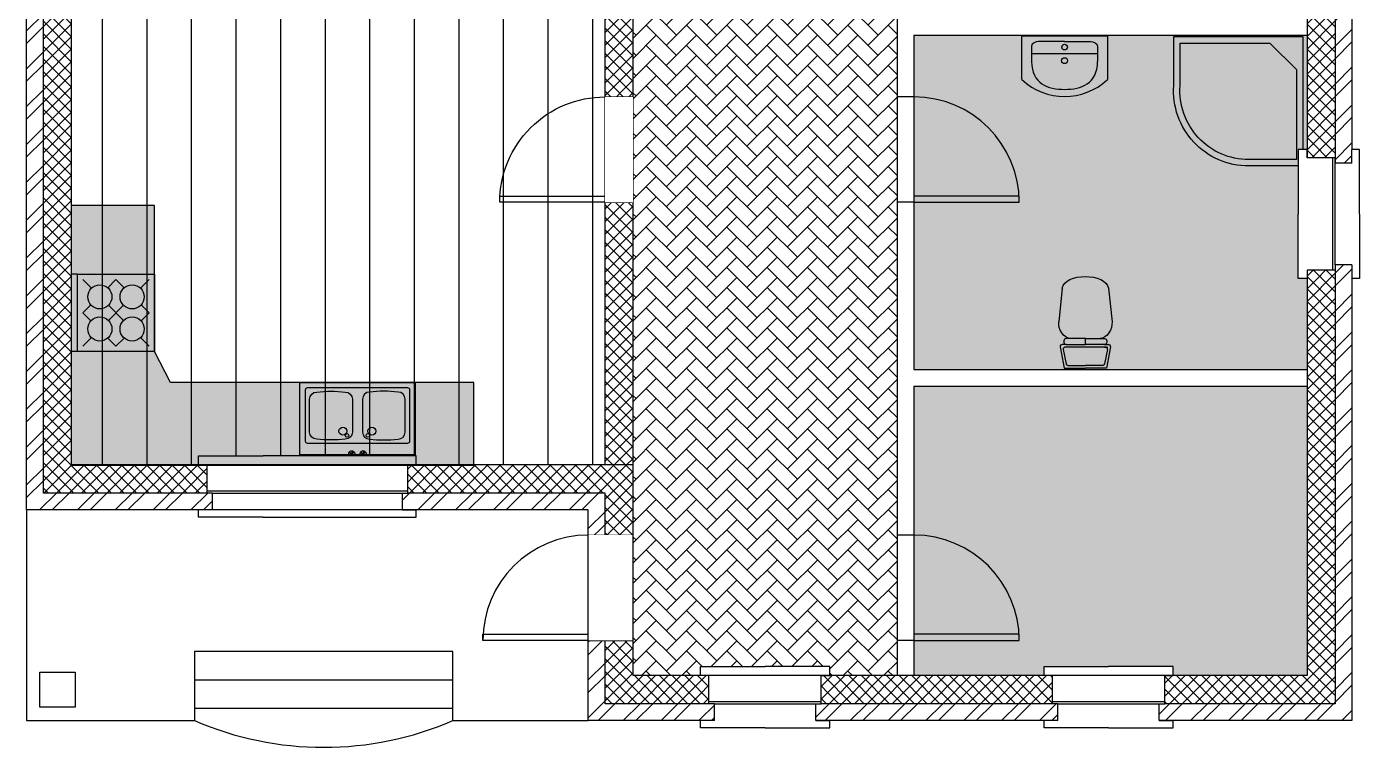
# Model space of a CAD drawing. Header units: millimetres. Extents: x -28758 to 16347, y -13837 to 46502.
# Drawn here: x -27758 to -18265, y 34181 to 39311 of the extents above; entities that cross this region are included whole.
import ezdxf

# ---------------------------------------------------------------- set-up
doc = ezdxf.new("R2010")
doc.units = ezdxf.units.MM
doc.set_wipeout_variables(frame=1)
for name, color, linetype in [('Мебель', 10, 'Continuous'), ('Окна и двери', 94, 'Continuous'), ('Перегородки', 10, 'Continuous'), ('Стены_внут', 172, 'Continuous'), ('Стены_наруж', 184, 'Continuous'), ('ШТ_полы', 184, 'Continuous'), ('ШТ_стен', 184, 'Continuous')]:
    doc.layers.add(name, color=color, linetype=linetype)
pattern_1 = [(45, (-29729.27346619213, 26533.51627599459), (-44.90128060534576, 44.90128060534577), []), (135, (-29729.27346619213, 26533.51627599459), (-44.90128060534577, -44.90128060534576), [])]

# ---------------------------------------------------------------- blocks, each defined once
blk = doc.blocks.new('*U19')
blk.add_wipeout([(-98.88372180709848, 383.97653888373964), (-98.88372180709848, 319.9999999999992), (-39.10177425999433, 319.9999999999992), (-39.10177425999433, 119.9999999999992), (0, 119.9999999999992), (0, -1.1368683772161603e-13), (-98.88372180709848, -1.1368683772161603e-13), (-98.88372180709848, -52.56769496802099), (820.6801732871102, -52.56769496802099), (820.6801732871102, -1.1368683772161603e-13), (721.7964514800117, -9.094947017729282e-13), (721.7964514800117, 119.9999999999992), (760.898225740006, 119.9999999999992), (760.898225740006, 319.9999999999992), (820.6801732871102, 319.9999999999992), (820.6801732871102, 383.97653888373964)])
at = {"layer": 'Окна и двери'}
for p, q in [((-98.88372180709848, 383.9765388837395), (360.8982257400057, 383.9765388837395)), ((-98.88372180709848, 319.9999999999991), (-98.88372180709848, 383.9765388837395)), ((820.6801732871099, 383.9765388837395), (360.8982257400057, 383.9765388837395)), ((820.6801732871099, 319.9999999999991), (820.6801732871099, 383.9765388837395)), ((-98.88372180709848, -52.56769496802099), (-98.88372180709848, 0)), ((820.6801732871099, -52.56769496802099), (820.6801732871099, 0)), ((360.8982257400057, -52.56769496802099), (-98.88372180709848, -52.56769496802099)), ((360.8982257400057, -52.56769496802099), (820.6801732871099, -52.56769496802099))]:
    blk.add_line(p, q, dxfattribs=at)
for points in [[(-39.10177425999427, 319.9999999999991), (-98.88372180709848, 319.9999999999991)], [(0, -9.094947017729282e-13), (0, 119.9999999999991), (-39.10177425999427, 119.9999999999991), (-39.10177425999427, 319.9999999999991)], [(721.7964514800115, -9.094947017729282e-13), (721.7964514800115, 119.9999999999991), (760.8982257400057, 119.9999999999991), (760.8982257400057, 319.9999999999991)], [(760.8982257400057, 319.9999999999991), (820.6801732871099, 319.9999999999991)], [(-39.10177425999427, 136.0854573874958), (760.8982257400057, 136.0854573874958)], [(0, 119.9999999999991), (721.7964514800115, 119.9999999999991)], [(0, 0), (-98.88372180709848, 0)], [(721.7964514800115, 0), (820.6801732871099, 0)]]:
    blk.add_lwpolyline(points, dxfattribs=at)
blk = doc.blocks.new('*U20')
blk.add_wipeout([(-98.88372180709848, 383.97653888373907), (-98.88372180709848, 319.99999999999864), (-39.10177425999427, 319.99999999999864), (-39.10177425999427, 119.99999999999864), (-1.1368683772161603e-13, 119.99999999999864), (-1.1368683772161603e-13, -4.547473508864641e-13), (-98.88372180709848, -4.547473508864641e-13), (-98.88372180709848, -52.56769496802144), (1451.1162781929015, -52.56769496802144), (1451.1162781929015, -4.547473508864641e-13), (1352.2325563858028, -1.1368683772161603e-12), (1352.2325563858028, 119.99999999999864), (1391.3343306457973, 119.99999999999864), (1391.3343306457973, 319.99999999999864), (1451.1162781929015, 319.99999999999864), (1451.1162781929015, 383.97653888373907)])
at = {"layer": 'Окна и двери'}
for p, q in [((-98.88372180709848, 383.9765388837395), (360.8982257400057, 383.9765388837395)), ((-98.88372180709848, 319.9999999999991), (-98.88372180709848, 383.9765388837395)), ((1451.116278192902, 383.9765388837395), (360.8982257400057, 383.9765388837395)), ((1451.116278192902, 319.9999999999991), (1451.116278192902, 383.9765388837395)), ((-98.88372180709848, -52.56769496802099), (-98.88372180709848, 0)), ((1451.116278192902, -52.56769496802099), (1451.116278192902, 0)), ((360.8982257400057, -52.56769496802099), (-98.88372180709848, -52.56769496802099)), ((360.8982257400057, -52.56769496802099), (1451.116278192902, -52.56769496802099))]:
    blk.add_line(p, q, dxfattribs=at)
for points in [[(-39.10177425999427, 319.9999999999991), (-98.88372180709848, 319.9999999999991)], [(0, -9.094947017729282e-13), (0, 119.9999999999991), (-39.10177425999427, 119.9999999999991), (-39.10177425999427, 319.9999999999991)], [(1352.232556385803, -9.094947017729282e-13), (1352.232556385803, 119.9999999999991), (1391.334330645797, 119.9999999999991), (1391.334330645797, 319.9999999999991)], [(1391.334330645797, 319.9999999999991), (1451.116278192902, 319.9999999999991)], [(-39.10177425999427, 136.0854573874958), (1391.334330645797, 136.0854573874958)], [(0, 119.9999999999991), (1352.232556385803, 119.9999999999991)], [(0, 0), (-98.88372180709848, 0)], [(1352.232556385803, 0), (1451.116278192902, 0)]]:
    blk.add_lwpolyline(points, dxfattribs=at)
blk = doc.blocks.new('*U23')
for p, q in [((0, 0), (7.888609052210118e-31, -320)), ((750, 0), (750, -320))]:
    blk.add_line(p, q)
blk.add_lwpolyline([(0, 0), (1.107548044466186e-13, 750), (43.75000000000015, 750), (43.74999999999996, -1.630818909641967e-14)], close=True)
blk.add_arc((0, 0), 750, 0, 90)
blk = doc.blocks.new('*U26')
for p, q in [((0, 0), (7.888609052210118e-31, 120)), ((750, 0), (750, 120))]:
    blk.add_line(p, q)
blk.add_lwpolyline([(0, 0), (1.107548044466186e-13, -750), (43.75000000000015, -750), (43.74999999999996, 1.4210854715202e-14)], close=True)
blk.add_arc((0, 0), 750, 270, 0)
blk = doc.blocks.new('*U27')
for p, q in [((0, 0), (7.888609052210118e-31, 200)), ((750, 0), (750, 200))]:
    blk.add_line(p, q)
blk.add_lwpolyline([(0, 0), (1.107548044466186e-13, -750), (43.75000000000015, -750), (43.74999999999996, 1.4210854715202e-14)], close=True)
blk.add_arc((0, 0), 750, 270, 0)
blk = doc.blocks.new('A$C2B70693E')
at = {"true_color": 0xf1cab1}
h = blk.add_hatch(color=254, dxfattribs=at)
h.dxf.hatch_style = 1
h.paths.add_polyline_path([(2430.162257711039, 649.5784737188151), (688.5440824410034, 649.5784737188151), (574.0783720528707, 869.3604138486917), (574.0783720528707, 1910.450112741702), (-19.07258600903151, 1910.450112741702), (-19.07258600903151, 61.8000730133208), (2848.607821125202, 61.8000730133208), (2848.607821125177, 649.5784737188151)])
h = blk.add_hatch(color=254, dxfattribs=at)
h.dxf.hatch_style = 1
h.paths.add_polyline_path([(1609.289245837368, 649.5784737188151), (2430.162257711039, 649.5784737188151), (2430.162257711039, 134.7380919891075), (1609.289245837368, 134.7380919891075)], flags=16)
h.paths.add_polyline_path([(2430.162257711039, 649.5784737188151), (688.5440824410034, 649.5784737188151), (574.0783720528707, 869.3604138486917), (574.0783720528707, 1910.450112741702), (-19.07258600903151, 1910.450112741702), (-19.07258600903151, 61.8000730133208), (2848.607821125202, 61.8000730133208), (2848.607821125177, 649.5784737188151)])
for p, q in [((26.12846130925755, 1420.440694971752), (-19.07258600903151, 1420.440694971752)), ((64.05016200640239, 1382.302352267237), (125.1078285041804, 1320.895870837845)), ((241.8786711407774, 1323.908181151732), (300.1034166810641, 1382.518994274607)), ((358.3281622213508, 1323.908181151732), (300.1034166810641, 1382.518994274607)), ((475.0990048579442, 1320.895870837847), (536.1566713557258, 1382.302352267239)), ((64.05016200640239, 1144.900554410222), (120.8010775476869, 1202.027765091478)), ((120.8010775476869, 1087.773343728966), (64.05016200640239, 1144.900554410222)), ((246.4670511535442, 1198.843337890579), (353.7397822085841, 1090.957770929861)), ((246.4670511535442, 1090.957770929865), (353.7397822085841, 1198.843337890581)), ((536.1566713557258, 1144.900554410222), (479.4057558144414, 1202.027765091478)), ((479.4057558144414, 1087.773343728966), (536.1566713557258, 1144.900554410222)), ((64.05016200640239, 907.4987565532065), (125.1078285041804, 968.9052379825989)), ((300.1034166810641, 907.2821145458365), (241.8786711407774, 965.8929276687122)), ((300.1034166810641, 907.2821145458365), (358.3281622213508, 965.8929276687122)), ((475.0990048579442, 968.9052379825953), (536.1566713557258, 907.4987565532028)), ((26.12846130925755, 869.3604138486917), (-19.07258600903151, 869.3604138486917)), ((1979.188938943571, 134.7380919891075), (1963.54833412329, 155.5056201131283)), ((1979.188938943571, 161.1156664103491), (1979.188938943571, 134.7380919891075)), ((1979.188938943571, 134.7380919891075), (1994.829543763852, 155.5056201131283)), ((2060.262564604836, 134.7380919891075), (2044.621959784556, 155.5056201131283)), ((2060.262564604836, 161.1156664103491), (2060.262564604836, 134.7380919891075)), ((2060.262564604836, 134.7380919891075), (2075.903169425117, 155.5056201131283))]:
    blk.add_line(p, q)
blk.add_lwpolyline([(2430.162257711039, 649.5784737188151), (688.5440824410034, 649.5784737188151), (574.0783720528707, 869.3604138486917), (574.0783720528707, 1910.450112741702), (-19.07258600903151, 1910.450112741702), (-19.07258600903151, 61.8000730133208), (2848.607821125202, 61.8000730133208), (2848.607821125177, 649.5784737188151), (2430.162257711039, 649.5784737188151)])
for points in [[(574.0783720528707, 869.3604138486917), (26.12846130925755, 869.3604138486917), (26.12846130925755, 1420.440694971752), (574.0783720528707, 1420.440694971752)], [(1609.289245837368, 649.5784737188151), (2430.162257711039, 649.5784737188151), (2430.162257711039, 134.7380919891075), (1609.289245837368, 134.7380919891075)]]:
    blk.add_lwpolyline(points, close=True)
for points in [[(1665.055335126381, 613.4133017966305), (2376.211596977504, 613.4133017966305, -0.414213562373095), (2391.211596977504, 598.4133017966305), (2391.211596977504, 230.5322966483072, -0.414213562373095), (2376.211596977504, 215.5322966483072), (1665.055335126381, 215.5322966483072, -0.414213562373095), (1650.055335126381, 230.5322966483072), (1650.055335126381, 598.4133017966305, -0.414213562373095)], [(1729.64771890339, 581.1526402424643, -0.05658313890602691), (1933.642884248562, 581.1526402424643, -0.414213562373095), (1983.642884248562, 531.1526402424643), (1983.642884248562, 296.4487301270856, -0.414213562373095), (1933.642884248562, 246.4487301270856, -0.06161924001001829), (1729.64771890339, 246.4487301270856, -0.414213562373095), (1679.64771890339, 296.4487301270856), (1679.64771890339, 531.1526402424643, -0.414213562373095)], [(2309.803784645017, 581.1526402424643, 0.05658313890602691), (2105.808619299845, 581.1526402424643, 0.414213562373095), (2055.808619299845, 531.1526402424643), (2055.808619299845, 296.4487301270856, 0.414213562373095), (2105.808619299845, 246.4487301270856, 0.06161924001001829), (2309.803784645017, 246.4487301270856, 0.414213562373095), (2359.803784645017, 296.4487301270856), (2359.803784645017, 531.1526402424643, 0.414213562373095)]]:
    blk.add_lwpolyline(points, format="xyb", close=True)
for centre, radius in [((185.1234165345813, 1259.209353004662), 86.06449493849505), ((415.0834168275469, 1259.209353004662), 86.06449493849505), ((185.1234165345813, 1030.591755815782), 86.06449493849505), ((415.0834168275469, 1030.591755815782), 86.06449493849505), ((1916.387299530063, 302.9048472341237), 28.22803147834929), ((1945.207023684023, 272.6766645947791), 12.84835980918433), ((2094.244479864385, 272.6766645947791), 12.84835980918433), ((2123.064204018345, 302.9048472341237), 28.22803147834929)]:
    blk.add_circle(centre, radius)
for centre in [(1979.188938943571, 136.5079248719267), (2060.262564604836, 136.5079248719267)]:
    blk.add_arc(centre, 24.60774153842262, 355.8756238810419, 184.1243761189581)
blk = doc.blocks.new('A$C33C9166C')
at = {"true_color": 0xffffff}
h = blk.add_hatch(color=7, dxfattribs=at)
h.dxf.hatch_style = 1
edge = h.paths.add_edge_path()
edge.add_line((-949.349531795684, -358.7669453597191), (-949.349531795684, -11.09988524732762))
edge.add_line((-949.349531795684, -11.09988524732762), (-30.22317349846708, -11.09988524732762))
edge.add_line((-30.22317349846708, -11.09988524732762), (-30.22317349846708, -931.9477637532545))
edge.add_line((-30.22317349846708, -931.9477637532545), (-415.7391357856395, -931.9477637532545))
edge.add_arc((-415.7391357856395, -396.9714651542181), 534.9762985990365, 175.9048230670402, 270, ccw=False)
blk.add_lwpolyline([(-949.349531795684, -358.7669453597191), (-949.349531795684, -11.09988524732762), (-30.22317349846708, -11.09988524732762), (-30.22317349846708, -931.9477637532545), (-415.7391357856395, -931.9477637532545, -0.4353062669286603), (-949.349531795684, -358.7669453597191, -0.9309634567074407)], format="xyb")
blk.add_lwpolyline([(-903.8448069458573, -360.4300463289892), (-903.8448069458573, -56.60461009715436), (-265.2937619269651, -56.60461009715436), (-75.72789834829382, -246.0100662191398), (-75.72789834829382, -886.4430389034278), (-415.7391357856395, -886.4430389034278, -0.4362730808522322)], format="xyb", close=True)
blk = doc.blocks.new('A$C74294844')
at = {"true_color": 0xffffff}
h = blk.add_hatch(color=7, dxfattribs=at)
h.dxf.hatch_style = 1
edge = h.paths.add_edge_path()
edge.add_spline(control_points=[(542.2759650340013, -410.4464738405222), (530.6342074822787, -301.6703464245948), (225.7257243126187, -301.6703464245948), (214.0839667608961, -410.4464738405222)], knot_values=[0, 0, 0, 0, 328.1919982731051, 328.1919982731051, 328.1919982731051, 328.1919982731051], degree=3, periodic=0)
edge.add_line((214.0839667608961, -410.4464738405222), (188.2420803482819, -651.9031711302086))
edge.add_spline(control_points=[(188.2420803482819, -651.9031711302086), (183.0548799880671, -700.3703862227558), (224.7762600569768, -770.6947245135307), (273.5202646770776, -770.6947245135307)], knot_values=[0, 0, 0, 0, 146.2320138602991, 146.2320138602991, 146.2320138602991, 146.2320138602991], degree=3, periodic=0)
edge.add_line((273.5202646770776, -770.6947245135307), (378.1799658974487, -770.6947245135307))
edge.add_line((378.1799658974487, -770.6947245135307), (482.8396671178198, -770.6947245135307))
edge.add_spline(control_points=[(482.8396671178198, -770.6947245135307), (531.5836717379207, -770.6947245135307), (573.3050518068303, -700.3703862227558), (568.1178514466155, -651.9031711302086)], knot_values=[0, 0, 0, 0, 146.2320138602991, 146.2320138602991, 146.2320138602991, 146.2320138602991], degree=3, periodic=0)
edge.add_line((568.1178514466155, -651.9031711302086), (542.2759650340013, -410.4464738405222))
h = blk.add_hatch(color=7, dxfattribs=at)
h.dxf.hatch_style = 1
h.paths.add_polyline_path([(535.2069636825108, -848.4871987874194, 0.4712443916591068), (520.478950001725, -830.6436775515904), (515.6456461656926, -830.6436775515904), (235.8809817931688, -830.6436775515904, 0.4712443916591071), (221.152968112383, -848.4871987874194), (240.6401315016192, -949.4209303101634, 0.3593934572247848), (255.3681451824068, -961.5774090743362), (378.1799658974487, -961.5774090743216), (500.991786612487, -961.5774090743362, 0.3593934572247852), (515.7198002932746, -949.4209303101634)], flags=16)
h.paths.add_polyline_path([(557.396612745033, -830.1718982004204, 0.4712443916591001), (542.6685990642472, -812.3283769645932), (515.6456461656926, -812.3283769645932), (378.1799658974487, -812.3283769645932), (240.7142856292048, -812.3283769645932), (213.6913327306502, -812.3283769645932, 0.4712443916590999), (198.9633190498644, -830.1718982004222), (227.8697497513785, -979.8927096613334), (378.1799658974487, -979.8927096613188), (528.4901820435189, -979.8927096613334)])
h.paths.add_polyline_path([(535.2069636825108, -848.4871987874194), (515.7198002932746, -949.4209303101652, -0.3593934572247842), (500.991786612487, -961.5774090743362), (378.1799658974487, -961.5774090743216), (255.3681451824068, -961.5774090743362, -0.3593934572247836), (240.6401315016192, -949.4209303101652), (221.152968112383, -848.4871987874194, -0.4712443916591073), (235.8809817931688, -830.6436775515904), (515.6456461656926, -830.6436775515904), (520.478950001725, -830.6436775515904, -0.4712443916591456)], flags=16)
h.paths.add_polyline_path([(535.2069636825108, -848.4871987874194), (515.7198002932746, -949.4209303101634, -0.3593934572247847), (500.991786612487, -961.5774090743362), (378.1799658974487, -961.5774090743216), (255.3681451824068, -961.5774090743362, -0.3593934572247847), (240.6401315016192, -949.4209303101634), (221.152968112383, -848.4871987874194, -0.4712443916591062), (235.8809817931688, -830.6436775515904), (520.478950001725, -830.6436775515904, -0.4712443916591068)], flags=0)
h = blk.add_hatch(color=7, dxfattribs=at)
h.dxf.hatch_style = 1
h.paths.add_polyline_path([(378.1799658974487, -770.6947245135307), (273.5202646770776, -770.6947245135307), (240.7142856292048, -770.6947245135307, 0.4142135623730951), (225.7142856292048, -785.6947245135307), (225.7142856292048, -797.3283769645932, 0.4142135623730951), (240.7142856292048, -812.3283769645932), (378.1799658974487, -812.3283769645932)])
h = blk.add_hatch(color=7, dxfattribs=at)
h.dxf.hatch_style = 1
h.paths.add_polyline_path([(530.6456461656926, -797.3283769645932), (530.6456461656926, -785.6947245135307, 0.4142135623730951), (515.6456461656926, -770.6947245135307), (378.1799658974487, -770.6947245135307), (378.1799658974487, -812.3283769645932), (515.6456461656926, -812.3283769645932, 0.4142135623730956)])
for p, q in [((214.0839667608961, -410.4464738405222), (188.2420803482819, -651.9031711302086)), ((542.2759650340013, -410.4464738405222), (568.1178514466155, -651.9031711302086)), ((198.9633190498644, -830.1718982004204), (227.8697497513785, -979.8927096613334)), ((240.7142856292048, -812.3283769645932), (213.6913327306502, -812.3283769645932)), ((221.152968112383, -848.4871987874176), (240.6401315016192, -949.4209303101634)), ((520.478950001725, -830.6436775515904), (235.8809817931688, -830.6436775515904)), ((378.1799658974487, -770.6947245135307), (273.5202646770776, -770.6947245135307)), ((378.1799658974487, -770.6947245135307), (482.8396671178198, -770.6947245135307)), ((515.6456461656926, -812.3283769645932), (542.6685990642472, -812.3283769645932)), ((515.6456461656926, -830.6436775515904), (538.6519925000903, -830.6436775515904)), ((535.2069636825108, -848.4871987874176), (515.7198002932746, -949.4209303101634)), ((557.396612745033, -830.1718982004204), (528.4901820435189, -979.8927096613334)), ((227.8697497513785, -979.8927096613334), (378.1799658974487, -979.8927096613188)), ((255.368145182405, -961.5774090743362), (378.1799658974487, -961.5774090743216)), ((500.9917866124888, -961.5774090743362), (378.1799658974487, -961.5774090743216)), ((528.4901820435189, -979.8927096613334), (378.1799658974487, -979.8927096613188))]:
    blk.add_line(p, q)
for points in [[(378.1799658974487, -770.6947245135307), (240.7142856292048, -770.6947245135307, 0.414213562373095), (225.7142856292048, -785.6947245135307), (225.7142856292048, -797.3283769645932, 0.414213562373095), (240.7142856292048, -812.3283769645932), (378.1799658974487, -812.3283769645932)], [(378.1799658974487, -770.6947245135307), (515.6456461656926, -770.6947245135307, -0.414213562373095), (530.6456461656926, -785.6947245135307), (530.6456461656926, -797.3283769645932, -0.414213562373095), (515.6456461656926, -812.3283769645932), (378.1799658974487, -812.3283769645932)]]:
    blk.add_lwpolyline(points, format="xyb", close=True)
for centre, start, end in [((213.6913327306502, -827.3283769645932), 90, 190.9275790606304), ((235.8809817931688, -845.6436775515904), 90, 190.9275790606304), ((520.478950001725, -845.6436775515904), 349.0724209393696, 90), ((542.6685990642472, -827.3283769645932), 349.0724209391649, 90), ((255.368145182405, -946.5774090743362), 190.9275790606304, 270), ((500.9917866124888, -946.5774090743362), 270, 349.0724209393696)]:
    blk.add_arc(centre, 15, start, end)
for points in [[(214.0839667608961, -410.4464738405222), (225.7257243126187, -301.6703464245948), (530.6342074822787, -301.6703464245948), (542.2759650340013, -410.4464738405222)], [(273.5202646770776, -770.6947245135307), (224.7762600569768, -770.6947245135307), (183.0548799880671, -700.3703862227558), (188.2420803482819, -651.9031711302086)], [(568.1178514466155, -651.9031711302086), (573.3050518068303, -700.3703862227558), (531.5836717379207, -770.6947245135307), (482.8396671178198, -770.6947245135307)]]:
    blk.add_open_spline(points, degree=3)
blk = doc.blocks.new('A$C671C76B5')
at = {"true_color": 0xffffff}
h = blk.add_hatch(color=7, dxfattribs=at)
h.dxf.hatch_style = 1
edge = h.paths.add_edge_path()
edge.add_line((-156.7200545607921, -668.0688724918728), (-156.7200545607921, -357.4126416476356))
edge.add_line((-156.7200545607921, -357.4126416476356), (453.1115314632916, -357.4126416476356))
edge.add_line((453.1115314632916, -357.4126416476356), (453.1115314632916, -668.0688724918728))
edge.add_arc((148.1957384512461, -341.7823715832965), 446.5831630316155, 226.9391308232068, 313.06086917679323, ccw=False)
for p, q in [((-86.6092327360966, -430.1193845152156), (-86.6092327360966, -539.8405391094566)), ((148.1957384512498, -397.0708896437463), (-37.66391506319633, -397.0708896437463)), ((148.1957384512498, -397.0708896437463), (334.0553919656959, -397.0708896437463)), ((383.0007096385962, -430.1193845152156), (383.0007096385962, -539.8405391094566)), ((383.0007096385962, -484.9799618123361), (-86.6092327360966, -484.9799618123398))]:
    blk.add_line(p, q)
blk.add_lwpolyline([(-156.7200545607921, -668.0688724918728), (-156.7200545607921, -357.4126416476356), (453.1115314632916, -357.4126416476356), (453.1115314632916, -668.0688724918728)])
for centre, radius in [((148.1957384512498, -436.7120802823047), 19.82915107322697), ((148.1957384512498, -533.2137827776169), 21.15106920794642)]:
    blk.add_circle(centre, radius)
blk.add_arc((148.1957384512461, -341.7823715832965), 446.5831630316155, 226.9391308232258, 313.0608691767742)
for points in [[(-37.66391506319633, -397.0708896437463), (-57.34991441798411, -397.0708896437463), (-86.6092327360966, -410.4333851604279), (-86.6092327360966, -430.1193845152156)], [(334.0553919656959, -397.0708896437463), (353.7413913204837, -397.0708896437463), (383.0007096385962, -410.4333851604279), (383.0007096385962, -430.1193845152156)], [(-86.6092327360966, -539.8405391094566), (-86.6092327360966, -696.3771865676863), (148.1957384512498, -779.0948878632989), (383.0007096385962, -696.3771865676863), (383.0007096385962, -539.8405391094566)]]:
    blk.add_open_spline(points, degree=3)

msp = doc.modelspace()

# ---------------------------------------------------------------- hatches: boundary and pattern name
at = {"layer": 'ШТ_полы'}
h = msp.add_hatch(dxfattribs=at)
h.set_pattern_fill('AR-HBONE', color=8)
h.set_pattern_definition([(45, (-48490.31547145129, 26533.51627599459), (1.4210854715202e-14, 143.6840979371065), [304.8, -101.6]), (135, (-48418.4734714513, 26605.35827599459), (1.4210854715202e-14, 143.6840979371065), [304.8, -101.6])])
h.paths.add_polyline_path([(-20943.35772821209, 40251.24612579242), (-20950.14384781318, 40251.24612579242), (-20950.14384781318, 40371.24612579242), (-20950.14384781318, 41371.24612579242), (-21437.68376415091, 41371.24612579242), (-23437.68376415091, 41371.24612579242), (-23437.68376415091, 36191.24612579242), (-23437.68376415091, 34691.24612579242), (-21557.68376415091, 34691.24612579241), (-21557.68376415091, 39371.24612579242), (-20943.35772821209, 39371.24612579242)])
h = msp.add_hatch(dxfattribs=at)
h.set_pattern_fill('ANSI31', color=254, scale=100, angle=45)
h.set_pattern_definition([(90, (-48490.31547145129, 26533.51627599459), (-317.5, 2.842170943040401e-14), [])])
h.paths.add_polyline_path([(-27437.68376415091, 40191.24612579242), (-27437.68376415091, 36191.24612579242), (-23637.68376415091, 36191.24612579242), (-23637.68376415091, 40191.24612579242)])
at = {"layer": 'ШТ_полы', "true_color": 0xf6ffdb}
h = msp.add_hatch(color=7, dxfattribs=at)
h.dxf.hatch_style = 1
h.paths.add_polyline_path([(-21437.68376415091, 39251.24612579242), (-21437.68376415091, 36871.24612579242), (-18637.68376415091, 36871.24612579242), (-18637.68376415091, 39251.24612579242)])
h = msp.add_hatch(color=7, dxfattribs=at)
h.dxf.hatch_style = 1
h.paths.add_polyline_path([(-21437.68376415091, 36751.24612579242), (-21437.68376415091, 34691.24612579242), (-18637.68376415091, 34691.24612579242), (-18637.68376415091, 36751.24612579242)])
at = {"layer": 'ШТ_стен'}
h = msp.add_hatch(dxfattribs=at)
h.set_pattern_fill('ANSI32', color=5, scale=20)
h.set_pattern_definition([(45, (-29729.27346619213, 26533.51627599459), (-134.7038418160373, 134.7038418160373), []), (45, (-29639.47086619213, 26533.51627599459), (-134.7038418160373, 134.7038418160373), [])])
h.paths.add_polyline_path([(-23317.68376415091, 46311.24612579242), (-27757.68376415091, 46311.24612579242), (-27757.68376415091, 35871.24612579241), (-23757.68376415091, 35871.24612579241), (-23757.68376415091, 34371.24612579241), (-18317.68376415091, 34371.24612579241), (-18317.68376415091, 44811.24612579242), (-23317.68376415091, 44811.24612579242)])
h.paths.add_polyline_path([(-27637.68376415091, 46191.24612579242), (-23437.68376415091, 46191.24612579242), (-23437.68376415091, 44691.24612579242), (-18437.68376415091, 44691.24612579242), (-18437.68376415091, 34491.24612579242), (-23637.68376415091, 34491.24612579242), (-23637.68376415091, 35991.24612579242), (-27637.68376415091, 35991.24612579242)], flags=16)
h.paths.add_polyline_path([(-27437.68376415091, 45991.24612579242), (-23637.68376415091, 45991.24612579242), (-23637.68376415091, 44491.24612579242), (-18637.68376415091, 44491.24612579242), (-18637.68376415091, 34691.24612579242), (-23437.68376415091, 34691.24612579242), (-23437.68376415091, 36191.24612579242), (-27437.68376415091, 36191.24612579242)], flags=0)
h = msp.add_hatch(dxfattribs=at)
h.set_pattern_fill('ANSI37', color=3, scale=20)
h.set_pattern_definition(pattern_1)
h.paths.add_polyline_path([(-23437.68376415091, 44491.24612579242), (-23637.68376415091, 44491.24612579242), (-23637.68376415091, 36191.24612579242), (-23437.68376415091, 36191.24612579242)], flags=0)
h.paths.add_polyline_path([(-18437.68376415091, 44691.24612579242), (-23437.68376415091, 44691.24612579242), (-23437.68376415091, 46191.24612579242), (-27637.68376415091, 46191.24612579242), (-27637.68376415091, 35991.24612579242), (-23637.68376415091, 35991.24612579242), (-23637.68376415091, 34491.24612579242), (-18437.68376415091, 34491.24612579242)])
h.paths.add_polyline_path([(-18637.68376415091, 44491.24612579242), (-18637.68376415091, 34691.24612579242), (-23437.68376415091, 34691.24612579242), (-23437.68376415091, 36191.24612579242), (-27437.68376415091, 36191.24612579242), (-27437.68376415091, 45991.24612579242), (-23637.68376415091, 45991.24612579242), (-23637.68376415091, 44491.24612579242)], flags=16)
h.paths.add_polyline_path([(-23437.68376415091, 44491.24612579242), (-23637.68376415091, 44491.24612579242), (-23637.68376415091, 36191.24612579242), (-23437.68376415091, 36191.24612579242)], flags=0)
h = msp.add_hatch(dxfattribs=at)
h.set_pattern_fill('ANSI37', color=3, scale=20)
h.set_pattern_definition(pattern_1)
h.paths.add_polyline_path([(-23437.68376415091, 44491.24612579242), (-23637.68376415091, 44491.24612579242), (-23637.68376415091, 36191.24612579242), (-23437.68376415091, 36191.24612579242)])

# ---------------------------------------------------------------- linework, layer by layer
at = {"layer": 'Перегородки'}
for points in [[(-21557.68376415091, 39371.24612579242), (-21557.68376415091, 34691.24612579242)], [(-21437.68376415091, 39251.24612579242), (-18637.68376415091, 39251.24612579242)], [(-21437.68376415091, 39251.24612579242), (-21437.68376415091, 36871.24612579242)], [(-21437.68376415091, 36871.24612579242), (-18637.68376415091, 36871.24612579242)], [(-21437.68376415091, 36751.24612579242), (-18637.68376415091, 36751.24612579242)], [(-21437.68376415091, 36751.24612579242), (-21437.68376415091, 34691.24612579242)]]:
    msp.add_lwpolyline(points, dxfattribs=at)
at = {"layer": 'Стены_внут'}
for p, q in [((-23637.68376415091, 36191.24612579242), (-23637.68376415091, 44491.24612579242)), ((-23437.68376415091, 36191.24612579242), (-23437.68376415091, 44491.24612579242))]:
    msp.add_line(p, q, dxfattribs=at)
at = {"layer": 'Стены_наруж'}
for p, q in [((-26562.40030394914, 34660.66269046628), (-24721.3175129444, 34660.66269046628)), ((-26562.40030394914, 34458.99776873906), (-24721.3175129444, 34458.99776873906))]:
    msp.add_line(p, q, dxfattribs=at)
for points in [[(-18317.68376415091, 34371.24612579242), (-23757.68376415091, 34371.24612579242), (-23757.68376415091, 35871.24612579242), (-27757.68376415091, 35871.24612579242), (-27757.68376415091, 46311.24612579242), (-23317.68376415091, 46311.24612579242), (-23317.68376415091, 44811.24612579242), (-18317.68376415091, 44811.24612579242)], [(-18437.68376415091, 34491.24612579242), (-23637.68376415091, 34491.24612579242), (-23637.68376415091, 35991.24612579242), (-27637.68376415091, 35991.24612579242), (-27637.68376415091, 46191.24612579242), (-23437.68376415091, 46191.24612579242), (-23437.68376415091, 44691.24612579242), (-18437.68376415091, 44691.24612579242)], [(-27662.68376415091, 34716.24612579242), (-27412.68376415091, 34716.24612579242), (-27412.68376415091, 34466.24612579242), (-27662.68376415091, 34466.24612579242)]]:
    msp.add_lwpolyline(points, close=True, dxfattribs=at)
msp.add_lwpolyline([(-24721.3175129444, 34371.24612579241), (-24721.3175129444, 34862.32761219351), (-26562.40030394914, 34862.32761219351), (-26562.40030394914, 34371.24612579241)], dxfattribs=at)
msp.add_arc((-25641.85890844677, 36498.35764597006), 2317.757511066663, 246.5986831352751, 293.4013168647249, dxfattribs=at)

# ---------------------------------------------------------------- block references
at = {"layer": 'Мебель'}
for name, p in [('A$C671C76B5', (-20512.92470571047, 39602.39617142708)), ('A$C33C9166C', (-18637.68376415091, 39251.24612579242)), ('A$C74294844', (-20595.03608386871, 37861.01884598979))]:
    msp.add_blockref(name, p, dxfattribs=at)
at = {"layer": 'Окна и двери', "xscale": -1, "rotation": 270}
msp.add_blockref('*U27', (-23637.68376415091, 38061.24612579242), dxfattribs=at)
at = {"layer": 'Окна и двери', "rotation": 90.00000000000001}
for name, p in [('*U26', (-21437.68376415091, 38061.24612579242)), ('*U23', (-23757.68376415091, 34941.87002642575)), ('*U26', (-21437.68376415091, 34941.87002642575))]:
    msp.add_blockref(name, p, dxfattribs=at)

# ---------------------------------------------------------------- next in the draw order: block references
at = {"layer": 'Окна и двери'}
for name, p in [('*U20', (-26433.80004234381, 35871.24612579242)), ('*U19', (-22858.58198989091, 34371.24612579241)), ('*U19', (-20411.62551298095, 34371.24612579241))]:
    msp.add_blockref(name, p, dxfattribs=at)

# ---------------------------------------------------------------- next in the draw order: wipeouts: each hides what was drawn before it
msp.add_wipeout([(-23437.683764150912, 35691.87002642575), (-23437.683764150912, 34941.87002642575), (-23757.68376415091, 34941.87002642575), (-23757.68376415091, 35691.87002642575)]).dxf.layer = 'Окна и двери'

# ---------------------------------------------------------------- next in the draw order: linework, layer by layer
at = {"layer": 'Стены_наруж'}
msp.add_lwpolyline([(-18637.68376415091, 34691.24612579242), (-23437.68376415091, 34691.24612579242), (-23437.68376415091, 36191.24612579242), (-27437.68376415091, 36191.24612579242), (-27437.68376415091, 45991.24612579242), (-23637.68376415091, 45991.24612579242), (-23637.68376415091, 44491.24612579242), (-18637.68376415091, 44491.24612579242)], close=True, dxfattribs=at)
msp.add_lwpolyline([(-24721.3175129444, 34371.24612579241), (-23757.68376415091, 34371.24612579241), (-23757.68376415091, 35871.24612579242), (-27757.68376415091, 35871.24612579242), (-27757.68376415091, 34371.24612579241), (-26562.40030394914, 34371.24612579241)], dxfattribs=at)

# ---------------------------------------------------------------- next in the draw order: block references
at = {"layer": 'Мебель'}
msp.add_blockref('A$C2B70693E', (-27421.47996255826, 36128.51936454224), dxfattribs=at)

# ---------------------------------------------------------------- next in the draw order: block references
at = {"layer": 'Окна и двери', "rotation": 90}
msp.add_blockref('*U19', (-18317.68376415091, 37616.51671373306), dxfattribs=at)

# ---------------------------------------------------------------- next in the draw order: wipeouts: each hides what was drawn before it
msp.add_wipeout([(-23437.68376415091, 38061.24612579242), (-23437.68376415091, 38811.24612579242), (-23637.68376415091, 38811.24612579242), (-23637.68376415091, 38061.24612579242)]).dxf.layer = 'Мебель'

doc.saveas('drawing.dxf')
